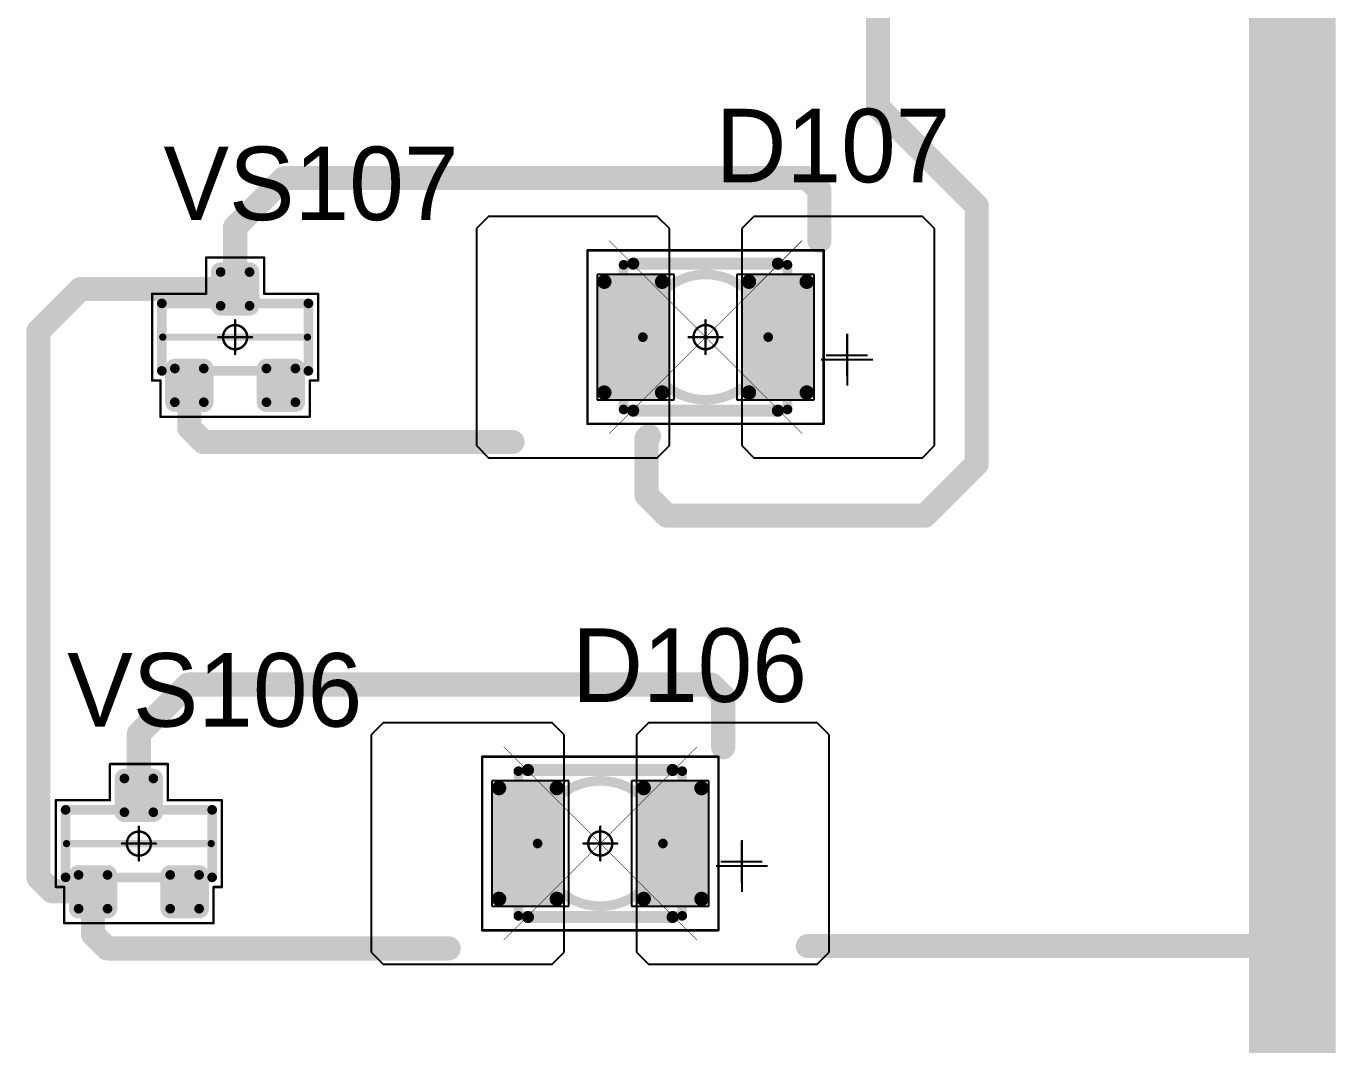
# Model space of a CAD drawing. Header units: millimetres. Extents: x 0 to 395, y 0 to 190.
# Drawn here: x 344.11 to 371.27, y 115.35 to 136.47 of the extents above; entities that cross this region are included whole.
import ezdxf

# ---------------------------------------------------------------- set-up
doc = ezdxf.new("R2010")
doc.units = ezdxf.units.MM
for name, color, linetype in [('Mechanical13', 56, 'Continuous'), ('Mechanical15', 56, 'Continuous'), ('Mechanical5', 56, 'Continuous'), ('TopLayer', 1, 'Continuous'), ('TopOverlay', 2, 'Continuous'), ('TopPaste', 8, 'Continuous'), ('TopSolder', 216, 'Continuous')]:
    doc.layers.add(name, color=color, linetype=linetype)

# ---------------------------------------------------------------- blocks, each defined once
blk = doc.blocks.new('SOT23_1077')
at = {"layer": 'Mechanical13', "const_width": 0.2}
for points in [[(-0.7, 1.52), (0.7, 1.52)], [(-0.7, 1.52), (-0.7, -1.52)], [(0.7, 1.52), (0.7, -1.52)], [(-0.7, -1.52), (0.7, -1.52)]]:
    blk.add_lwpolyline(points, dxfattribs=at)
at = {"layer": 'Mechanical13', "const_width": 0.1}
for points in [[(-0.75, 1.52, 1), (-0.65, 1.52, 1)], [(-0.75, 1.52, 1), (-0.65, 1.52, 1)], [(0.65, 1.52, 1), (0.75, 1.52, 1)], [(0.65, 1.52, 1), (0.75, 1.52, 1)], [(-0.75, -1.52, 1), (-0.65, -1.52, 1)], [(-0.75, -1.52, 1), (-0.65, -1.52, 1)], [(0.65, -1.52, 1), (0.75, -1.52, 1)], [(0.65, -1.52, 1), (0.75, -1.52, 1)]]:
    blk.add_lwpolyline(points, format="xyb", close=True, dxfattribs=at)
at = {"layer": 'Mechanical15', "const_width": 0.05}
for points in [[(-0.9, 1.72), (-0.9, 1.55)], [(-0.9, 1.72), (0.9, 1.72)], [(0.9, 1.72), (0.9, 0.6)], [(-1.65, 1.55), (-1.65, -1.55)], [(-1.65, 1.55), (-0.9, 1.55)], [(0.9, 0.6), (1.65, 0.6)], [(1.65, 0.6), (1.65, -0.6)], [(0, 0.35), (0, -0.35)], [(-0.35, 0), (0.35, 0)], [(0.9, -0.6), (1.65, -0.6)], [(0.9, -0.6), (0.9, -1.72)], [(-1.65, -1.55), (-0.9, -1.55)], [(-0.9, -1.55), (-0.9, -1.72)], [(-0.9, -1.72), (0.9, -1.72)]]:
    blk.add_lwpolyline(points, dxfattribs=at)
at = {"layer": 'Mechanical15'}
for points, const_width in [([(-0.913, 1.72, 1), (-0.888, 1.72, 1)], 0.025), ([(-0.913, 1.72, 1), (-0.888, 1.72, 1)], 0.025), ([(0.888, 1.72, 1), (0.913, 1.72, 1)], 0.025), ([(0.888, 1.72, 1), (0.913, 1.72, 1)], 0.025), ([(-1.662, 1.55, 1), (-1.637, 1.55, 1)], 0.025), ([(-1.662, 1.55, 1), (-1.637, 1.55, 1)], 0.025), ([(-0.913, 1.55, 1), (-0.888, 1.55, 1)], 0.025), ([(-0.913, 1.55, 1), (-0.888, 1.55, 1)], 0.025), ([(0.888, 0.6, 1), (0.913, 0.6, 1)], 0.025), ([(0.888, 0.6, 1), (0.913, 0.6, 1)], 0.025), ([(1.637, 0.6, 1), (1.662, 0.6, 1)], 0.025), ([(1.637, 0.6, 1), (1.662, 0.6, 1)], 0.025), ([(0.25, 0, 1), (-0.25, 0, 1)], 0.05), ([(-0.012, 0.35, 1), (0.012, 0.35, 1)], 0.025), ([(-0.362, 0, 1), (-0.337, 0, 1)], 0.025), ([(-0.262, 0, 1), (-0.238, 0, 1)], 0.025), ([(0.238, 0, 1), (0.262, 0, 1)], 0.025), ([(0.337, 0, 1), (0.362, 0, 1)], 0.025), ([(-0.012, -0.35, 1), (0.012, -0.35, 1)], 0.025), ([(0.888, -0.6, 1), (0.913, -0.6, 1)], 0.025), ([(0.888, -0.6, 1), (0.913, -0.6, 1)], 0.025), ([(1.637, -0.6, 1), (1.662, -0.6, 1)], 0.025), ([(1.637, -0.6, 1), (1.662, -0.6, 1)], 0.025), ([(-1.662, -1.55, 1), (-1.637, -1.55, 1)], 0.025), ([(-1.662, -1.55, 1), (-1.637, -1.55, 1)], 0.025), ([(-0.913, -1.55, 1), (-0.888, -1.55, 1)], 0.025), ([(-0.913, -1.55, 1), (-0.888, -1.55, 1)], 0.025), ([(-0.913, -1.72, 1), (-0.888, -1.72, 1)], 0.025), ([(-0.913, -1.72, 1), (-0.888, -1.72, 1)], 0.025), ([(0.888, -1.72, 1), (0.913, -1.72, 1)], 0.025), ([(0.888, -1.72, 1), (0.913, -1.72, 1)], 0.025)]:
    blk.add_lwpolyline(points, format="xyb", close=True, dxfattribs=dict(at, const_width=const_width))
at = {"layer": 'TopLayer', "const_width": 0.1}
for points in [[(-1.4, 1.25, 1), (-1.3, 1.25, 1)], [(-0.7, 1.25, 1), (-0.6, 1.25, 1)], [(-1.4, 0.65, 1), (-1.3, 0.65, 1)], [(-0.7, 0.65, 1), (-0.6, 0.65, 1)], [(0.6, 0.3, 1), (0.7, 0.3, 1)], [(1.3, 0.3, 1), (1.4, 0.3, 1)], [(0.6, -0.3, 1), (0.7, -0.3, 1)], [(1.3, -0.3, 1), (1.4, -0.3, 1)], [(-1.4, -0.65, 1), (-1.3, -0.65, 1)], [(-0.7, -0.65, 1), (-0.6, -0.65, 1)], [(-1.4, -1.25, 1), (-1.3, -1.25, 1)], [(-0.7, -1.25, 1), (-0.6, -1.25, 1)]]:
    blk.add_lwpolyline(points, format="xyb", close=True, dxfattribs=at)
at = {"layer": 'TopLayer'}
for points in [[(-1.45, 1.25), (-1.45, 0.65), (-0.55, 1.25), (-0.55, 0.65)], [(-1.35, 1.35), (-1.35, 0.55), (-0.65, 1.35), (-0.65, 0.55)], [(0.55, 0.3), (0.55, -0.3), (1.45, 0.3), (1.45, -0.3)], [(0.65, 0.4), (0.65, -0.4), (1.35, 0.4), (1.35, -0.4)], [(-1.45, -0.65), (-1.45, -1.25), (-0.55, -0.65), (-0.55, -1.25)], [(-1.35, -0.55), (-1.35, -1.35), (-0.65, -0.55), (-0.65, -1.35)]]:
    blk.add_solid(points, dxfattribs=at)
at = {"layer": 'TopOverlay', "const_width": 0.15}
blk.add_lwpolyline([(0, 1.5), (0, -1.5)], dxfattribs=at)
at = {"layer": 'TopOverlay', "const_width": 0.075}
for points in [[(-0.038, 1.5, 1), (0.038, 1.5, 1)], [(-0.038, -1.5, 1), (0.038, -1.5, 1)]]:
    blk.add_lwpolyline(points, format="xyb", close=True, dxfattribs=at)
at = {"layer": 'TopPaste', "const_width": 0.075}
for points in [[(-1.387, 1.25, 1), (-1.313, 1.25, 1)], [(-0.687, 1.25, 1), (-0.613, 1.25, 1)], [(-1.387, 0.65, 1), (-1.313, 0.65, 1)], [(-0.687, 0.65, 1), (-0.613, 0.65, 1)], [(0.613, 0.3, 1), (0.687, 0.3, 1)], [(1.313, 0.3, 1), (1.387, 0.3, 1)], [(0.613, -0.3, 1), (0.687, -0.3, 1)], [(1.313, -0.3, 1), (1.387, -0.3, 1)], [(-1.387, -0.65, 1), (-1.313, -0.65, 1)], [(-0.687, -0.65, 1), (-0.613, -0.65, 1)], [(-1.387, -1.25, 1), (-1.313, -1.25, 1)], [(-0.687, -1.25, 1), (-0.613, -1.25, 1)]]:
    blk.add_lwpolyline(points, format="xyb", close=True, dxfattribs=at)
at = {"layer": 'TopPaste'}
for points in [[(-1.425, 1.25), (-1.425, 0.65), (-0.575, 1.25), (-0.575, 0.65)], [(-1.35, 1.325), (-1.35, 0.575), (-0.65, 1.325), (-0.65, 0.575)], [(0.575, 0.3), (0.575, -0.3), (1.425, 0.3), (1.425, -0.3)], [(0.65, 0.375), (0.65, -0.375), (1.35, 0.375), (1.35, -0.375)], [(-1.425, -0.65), (-1.425, -1.25), (-0.575, -0.65), (-0.575, -1.25)], [(-1.35, -0.575), (-1.35, -1.325), (-0.65, -0.575), (-0.65, -1.325)]]:
    blk.add_solid(points, dxfattribs=at)
at = {"layer": 'TopSolder', "const_width": 0.202}
for points in [[(-1.451, 1.25, 1), (-1.249, 1.25, 1)], [(-0.751, 1.25, 1), (-0.549, 1.25, 1)], [(-1.451, 0.65, 1), (-1.249, 0.65, 1)], [(-0.751, 0.65, 1), (-0.549, 0.65, 1)], [(0.549, 0.3, 1), (0.751, 0.3, 1)], [(1.249, 0.3, 1), (1.451, 0.3, 1)], [(0.549, -0.3, 1), (0.751, -0.3, 1)], [(1.249, -0.3, 1), (1.451, -0.3, 1)], [(-1.451, -0.65, 1), (-1.249, -0.65, 1)], [(-0.751, -0.65, 1), (-0.549, -0.65, 1)], [(-1.451, -1.25, 1), (-1.249, -1.25, 1)], [(-0.751, -1.25, 1), (-0.549, -1.25, 1)]]:
    blk.add_lwpolyline(points, format="xyb", close=True, dxfattribs=at)
at = {"layer": 'TopSolder'}
for points in [[(-1.35, 1.452), (-1.35, 0.448), (-0.65, 1.452), (-0.65, 0.448)], [(-1.552, 1.25), (-1.552, 0.65), (-0.448, 1.25), (-0.448, 0.65)], [(0.448, 0.3), (0.448, -0.3), (1.552, 0.3), (1.552, -0.3)], [(0.65, 0.502), (0.65, -0.502), (1.35, 0.502), (1.35, -0.502)], [(-1.35, -0.448), (-1.35, -1.452), (-0.65, -0.448), (-0.65, -1.452)], [(-1.552, -0.65), (-1.552, -1.25), (-0.448, -0.65), (-0.448, -1.25)]]:
    blk.add_solid(points, dxfattribs=at)
blk = doc.blocks.new('SOT23_1078')
at = {"layer": 'Mechanical13', "const_width": 0.2}
for points in [[(-0.7, 1.52), (0.7, 1.52)], [(-0.7, 1.52), (-0.7, -1.52)], [(0.7, 1.52), (0.7, -1.52)], [(-0.7, -1.52), (0.7, -1.52)]]:
    blk.add_lwpolyline(points, dxfattribs=at)
at = {"layer": 'Mechanical13', "const_width": 0.1}
for points in [[(-0.75, 1.52, 1), (-0.65, 1.52, 1)], [(-0.75, 1.52, 1), (-0.65, 1.52, 1)], [(0.65, 1.52, 1), (0.75, 1.52, 1)], [(0.65, 1.52, 1), (0.75, 1.52, 1)], [(-0.75, -1.52, 1), (-0.65, -1.52, 1)], [(-0.75, -1.52, 1), (-0.65, -1.52, 1)], [(0.65, -1.52, 1), (0.75, -1.52, 1)], [(0.65, -1.52, 1), (0.75, -1.52, 1)]]:
    blk.add_lwpolyline(points, format="xyb", close=True, dxfattribs=at)
at = {"layer": 'Mechanical15', "const_width": 0.05}
for points in [[(-0.9, 1.72), (-0.9, 1.55)], [(-0.9, 1.72), (0.9, 1.72)], [(0.9, 1.72), (0.9, 0.6)], [(-1.65, 1.55), (-1.65, -1.55)], [(-1.65, 1.55), (-0.9, 1.55)], [(0.9, 0.6), (1.65, 0.6)], [(1.65, 0.6), (1.65, -0.6)], [(0, 0.35), (0, -0.35)], [(-0.35, 0), (0.35, 0)], [(0.9, -0.6), (1.65, -0.6)], [(0.9, -0.6), (0.9, -1.72)], [(-1.65, -1.55), (-0.9, -1.55)], [(-0.9, -1.55), (-0.9, -1.72)], [(-0.9, -1.72), (0.9, -1.72)]]:
    blk.add_lwpolyline(points, dxfattribs=at)
at = {"layer": 'Mechanical15'}
for points, const_width in [([(-0.913, 1.72, 1), (-0.888, 1.72, 1)], 0.025), ([(-0.913, 1.72, 1), (-0.888, 1.72, 1)], 0.025), ([(0.888, 1.72, 1), (0.913, 1.72, 1)], 0.025), ([(0.888, 1.72, 1), (0.913, 1.72, 1)], 0.025), ([(-1.662, 1.55, 1), (-1.637, 1.55, 1)], 0.025), ([(-1.662, 1.55, 1), (-1.637, 1.55, 1)], 0.025), ([(-0.913, 1.55, 1), (-0.888, 1.55, 1)], 0.025), ([(-0.913, 1.55, 1), (-0.888, 1.55, 1)], 0.025), ([(0.888, 0.6, 1), (0.913, 0.6, 1)], 0.025), ([(0.888, 0.6, 1), (0.913, 0.6, 1)], 0.025), ([(1.637, 0.6, 1), (1.662, 0.6, 1)], 0.025), ([(1.637, 0.6, 1), (1.662, 0.6, 1)], 0.025), ([(0.25, 0, 1), (-0.25, 0, 1)], 0.05), ([(-0.012, 0.35, 1), (0.012, 0.35, 1)], 0.025), ([(-0.362, 0, 1), (-0.337, 0, 1)], 0.025), ([(-0.262, 0, 1), (-0.238, 0, 1)], 0.025), ([(0.238, 0, 1), (0.262, 0, 1)], 0.025), ([(0.337, 0, 1), (0.362, 0, 1)], 0.025), ([(-0.012, -0.35, 1), (0.012, -0.35, 1)], 0.025), ([(0.888, -0.6, 1), (0.913, -0.6, 1)], 0.025), ([(0.888, -0.6, 1), (0.913, -0.6, 1)], 0.025), ([(1.637, -0.6, 1), (1.662, -0.6, 1)], 0.025), ([(1.637, -0.6, 1), (1.662, -0.6, 1)], 0.025), ([(-1.662, -1.55, 1), (-1.637, -1.55, 1)], 0.025), ([(-1.662, -1.55, 1), (-1.637, -1.55, 1)], 0.025), ([(-0.913, -1.55, 1), (-0.888, -1.55, 1)], 0.025), ([(-0.913, -1.55, 1), (-0.888, -1.55, 1)], 0.025), ([(-0.913, -1.72, 1), (-0.888, -1.72, 1)], 0.025), ([(-0.913, -1.72, 1), (-0.888, -1.72, 1)], 0.025), ([(0.888, -1.72, 1), (0.913, -1.72, 1)], 0.025), ([(0.888, -1.72, 1), (0.913, -1.72, 1)], 0.025)]:
    blk.add_lwpolyline(points, format="xyb", close=True, dxfattribs=dict(at, const_width=const_width))
at = {"layer": 'TopLayer', "const_width": 0.1}
for points in [[(-1.4, 1.25, 1), (-1.3, 1.25, 1)], [(-0.7, 1.25, 1), (-0.6, 1.25, 1)], [(-1.4, 0.65, 1), (-1.3, 0.65, 1)], [(-0.7, 0.65, 1), (-0.6, 0.65, 1)], [(0.6, 0.3, 1), (0.7, 0.3, 1)], [(1.3, 0.3, 1), (1.4, 0.3, 1)], [(0.6, -0.3, 1), (0.7, -0.3, 1)], [(1.3, -0.3, 1), (1.4, -0.3, 1)], [(-1.4, -0.65, 1), (-1.3, -0.65, 1)], [(-0.7, -0.65, 1), (-0.6, -0.65, 1)], [(-1.4, -1.25, 1), (-1.3, -1.25, 1)], [(-0.7, -1.25, 1), (-0.6, -1.25, 1)]]:
    blk.add_lwpolyline(points, format="xyb", close=True, dxfattribs=at)
at = {"layer": 'TopLayer'}
for points in [[(-1.45, 1.25), (-1.45, 0.65), (-0.55, 1.25), (-0.55, 0.65)], [(-1.35, 1.35), (-1.35, 0.55), (-0.65, 1.35), (-0.65, 0.55)], [(0.55, 0.3), (0.55, -0.3), (1.45, 0.3), (1.45, -0.3)], [(0.65, 0.4), (0.65, -0.4), (1.35, 0.4), (1.35, -0.4)], [(-1.45, -0.65), (-1.45, -1.25), (-0.55, -0.65), (-0.55, -1.25)], [(-1.35, -0.55), (-1.35, -1.35), (-0.65, -0.55), (-0.65, -1.35)]]:
    blk.add_solid(points, dxfattribs=at)
at = {"layer": 'TopOverlay', "const_width": 0.15}
blk.add_lwpolyline([(0, 1.5), (0, -1.5)], dxfattribs=at)
at = {"layer": 'TopOverlay', "const_width": 0.075}
for points in [[(-0.038, 1.5, 1), (0.038, 1.5, 1)], [(-0.038, -1.5, 1), (0.038, -1.5, 1)]]:
    blk.add_lwpolyline(points, format="xyb", close=True, dxfattribs=at)
at = {"layer": 'TopPaste', "const_width": 0.075}
for points in [[(-1.387, 1.25, 1), (-1.313, 1.25, 1)], [(-0.687, 1.25, 1), (-0.613, 1.25, 1)], [(-1.387, 0.65, 1), (-1.313, 0.65, 1)], [(-0.687, 0.65, 1), (-0.613, 0.65, 1)], [(0.613, 0.3, 1), (0.687, 0.3, 1)], [(1.313, 0.3, 1), (1.387, 0.3, 1)], [(0.613, -0.3, 1), (0.687, -0.3, 1)], [(1.313, -0.3, 1), (1.387, -0.3, 1)], [(-1.387, -0.65, 1), (-1.313, -0.65, 1)], [(-0.687, -0.65, 1), (-0.613, -0.65, 1)], [(-1.387, -1.25, 1), (-1.313, -1.25, 1)], [(-0.687, -1.25, 1), (-0.613, -1.25, 1)]]:
    blk.add_lwpolyline(points, format="xyb", close=True, dxfattribs=at)
at = {"layer": 'TopPaste'}
for points in [[(-1.425, 1.25), (-1.425, 0.65), (-0.575, 1.25), (-0.575, 0.65)], [(-1.35, 1.325), (-1.35, 0.575), (-0.65, 1.325), (-0.65, 0.575)], [(0.575, 0.3), (0.575, -0.3), (1.425, 0.3), (1.425, -0.3)], [(0.65, 0.375), (0.65, -0.375), (1.35, 0.375), (1.35, -0.375)], [(-1.425, -0.65), (-1.425, -1.25), (-0.575, -0.65), (-0.575, -1.25)], [(-1.35, -0.575), (-1.35, -1.325), (-0.65, -0.575), (-0.65, -1.325)]]:
    blk.add_solid(points, dxfattribs=at)
at = {"layer": 'TopSolder', "const_width": 0.202}
for points in [[(-1.451, 1.25, 1), (-1.249, 1.25, 1)], [(-0.751, 1.25, 1), (-0.549, 1.25, 1)], [(-1.451, 0.65, 1), (-1.249, 0.65, 1)], [(-0.751, 0.65, 1), (-0.549, 0.65, 1)], [(0.549, 0.3, 1), (0.751, 0.3, 1)], [(1.249, 0.3, 1), (1.451, 0.3, 1)], [(0.549, -0.3, 1), (0.751, -0.3, 1)], [(1.249, -0.3, 1), (1.451, -0.3, 1)], [(-1.451, -0.65, 1), (-1.249, -0.65, 1)], [(-0.751, -0.65, 1), (-0.549, -0.65, 1)], [(-1.451, -1.25, 1), (-1.249, -1.25, 1)], [(-0.751, -1.25, 1), (-0.549, -1.25, 1)]]:
    blk.add_lwpolyline(points, format="xyb", close=True, dxfattribs=at)
at = {"layer": 'TopSolder'}
for points in [[(-1.35, 1.452), (-1.35, 0.448), (-0.65, 1.452), (-0.65, 0.448)], [(-1.552, 1.25), (-1.552, 0.65), (-0.448, 1.25), (-0.448, 0.65)], [(0.448, 0.3), (0.448, -0.3), (1.552, 0.3), (1.552, -0.3)], [(0.65, 0.502), (0.65, -0.502), (1.35, 0.502), (1.35, -0.502)], [(-1.35, -0.448), (-1.35, -1.452), (-0.65, -0.448), (-0.65, -1.452)], [(-1.552, -0.65), (-1.552, -1.25), (-0.448, -0.65), (-0.448, -1.25)]]:
    blk.add_solid(points, dxfattribs=at)
blk = doc.blocks.new('T66G_4_1226')
at = {"layer": 'Mechanical13'}
for p, q in [((2.936, 0.071), (2.936, -1)), ((2.4, -0.464), (3.471, -0.464))]:
    blk.add_line(p, q, dxfattribs=at)
at = {"layer": 'Mechanical13', "const_width": 0.2}
for points in [[(-1.7, 1.5), (1.7, 1.5)], [(-1.7, -1.5), (-1.7, 1.5)], [(1.7, -1.5), (1.7, 1.5)], [(-1.7, -1.5), (1.7, -1.5)]]:
    blk.add_lwpolyline(points, dxfattribs=at)
at = {"layer": 'Mechanical13'}
for points, const_width in [([(-1.75, 1.5, 1), (-1.65, 1.5, 1)], 0.1), ([(-1.75, 1.5, 1), (-1.65, 1.5, 1)], 0.1), ([(1.3, 0, 1), (-1.3, 0, 1)], 0.2), ([(1.65, 1.5, 1), (1.75, 1.5, 1)], 0.1), ([(1.65, 1.5, 1), (1.75, 1.5, 1)], 0.1), ([(-1.35, 0, 1), (-1.25, 0, 1)], 0.1), ([(1.25, 0, 1), (1.35, 0, 1)], 0.1), ([(-1.75, -1.5, 1), (-1.65, -1.5, 1)], 0.1), ([(-1.75, -1.5, 1), (-1.65, -1.5, 1)], 0.1), ([(1.65, -1.5, 1), (1.75, -1.5, 1)], 0.1), ([(1.65, -1.5, 1), (1.75, -1.5, 1)], 0.1)]:
    blk.add_lwpolyline(points, format="xyb", close=True, dxfattribs=dict(at, const_width=const_width))
at = {"layer": 'Mechanical15', "const_width": 0.05}
for points in [[(-2.45, -1.8), (-2.45, 1.8)], [(-2.45, 1.8), (2.45, 1.8)], [(2.45, -1.8), (2.45, 1.8)], [(0, -0.35), (0, 0.35)], [(-0.35, 0), (0.35, 0)], [(-2.45, -1.8), (2.45, -1.8)]]:
    blk.add_lwpolyline(points, dxfattribs=at)
at = {"layer": 'Mechanical15'}
for points, const_width in [([(-2.462, 1.8, 1), (-2.438, 1.8, 1)], 0.025), ([(-2.462, 1.8, 1), (-2.438, 1.8, 1)], 0.025), ([(2.438, 1.8, 1), (2.462, 1.8, 1)], 0.025), ([(2.438, 1.8, 1), (2.462, 1.8, 1)], 0.025), ([(0.25, 0, 1), (-0.25, 0, 1)], 0.05), ([(-0.012, 0.35, 1), (0.012, 0.35, 1)], 0.025), ([(-0.362, 0, 1), (-0.337, 0, 1)], 0.025), ([(-0.262, 0, 1), (-0.238, 0, 1)], 0.025), ([(0.238, 0, 1), (0.262, 0, 1)], 0.025), ([(0.337, 0, 1), (0.362, 0, 1)], 0.025), ([(-0.012, -0.35, 1), (0.012, -0.35, 1)], 0.025), ([(-2.462, -1.8, 1), (-2.438, -1.8, 1)], 0.025), ([(-2.462, -1.8, 1), (-2.438, -1.8, 1)], 0.025), ([(2.438, -1.8, 1), (2.462, -1.8, 1)], 0.025), ([(2.438, -1.8, 1), (2.462, -1.8, 1)], 0.025)]:
    blk.add_lwpolyline(points, format="xyb", close=True, dxfattribs=dict(at, const_width=const_width))
at = {"layer": 'TopLayer'}
for p, q in [((-4.5, 2.5), (-4.75, 2.25)), ((-1, 2.5), (-4.5, 2.5)), ((-0.75, 2.25), (-1, 2.5)), ((1, 2.5), (0.75, 2.25)), ((4.5, 2.5), (1, 2.5)), ((4.75, 2.25), (4.5, 2.5)), ((-4.75, 2.25), (-4.75, -2.25)), ((-0.75, -2.25), (-0.75, 2.25)), ((0.75, 2.25), (0.75, -2.25)), ((4.75, -2.25), (4.75, 2.25)), ((-4.75, -2.25), (-4.5, -2.5)), ((-1, -2.5), (-0.75, -2.25)), ((0.75, -2.25), (1, -2.5)), ((4.5, -2.5), (4.75, -2.25)), ((-4.5, -2.5), (-1, -2.5)), ((1, -2.5), (4.5, -2.5))]:
    blk.add_line(p, q, dxfattribs=at)
at = {"layer": 'TopLayer', "const_width": 0.15}
for points in [[(-2.175, 1.15, 1), (-2.025, 1.15, 1)], [(-0.975, 1.15, 1), (-0.825, 1.15, 1)], [(0.825, 1.15, 1), (0.975, 1.15, 1)], [(2.025, 1.15, 1), (2.175, 1.15, 1)], [(-2.175, -1.15, 1), (-2.025, -1.15, 1)], [(-0.975, -1.15, 1), (-0.825, -1.15, 1)], [(0.825, -1.15, 1), (0.975, -1.15, 1)], [(2.025, -1.15, 1), (2.175, -1.15, 1)]]:
    blk.add_lwpolyline(points, format="xyb", close=True, dxfattribs=at)
at = {"layer": 'TopLayer'}
for points in [[(-0.75, 1.15), (-2.25, 1.15), (-0.75, -1.15), (-2.25, -1.15)], [(-0.9, 1.3), (-2.1, 1.3), (-0.9, -1.3), (-2.1, -1.3)], [(2.25, 1.15), (0.75, 1.15), (2.25, -1.15), (0.75, -1.15)], [(2.1, 1.3), (0.9, 1.3), (2.1, -1.3), (0.9, -1.3)]]:
    blk.add_solid(points, dxfattribs=at)
at = {"layer": 'TopOverlay'}
for p, q in [((2.928, 0.057), (2.928, -0.8)), ((2.5, -0.372), (3.357, -0.372))]:
    blk.add_line(p, q, dxfattribs=at)
at = {"layer": 'TopOverlay', "const_width": 0.25}
for points in [[(-1.5, 1.525), (1.5, 1.525)], [(-1.5, -1.525), (1.5, -1.525)]]:
    blk.add_lwpolyline(points, dxfattribs=at)
at = {"layer": 'TopOverlay', "const_width": 0.125}
for points in [[(-1.562, 1.525, 1), (-1.438, 1.525, 1)], [(1.438, 1.525, 1), (1.562, 1.525, 1)], [(-1.562, -1.525, 1), (-1.438, -1.525, 1)], [(1.438, -1.525, 1), (1.562, -1.525, 1)]]:
    blk.add_lwpolyline(points, format="xyb", close=True, dxfattribs=at)
at = {"layer": 'TopPaste', "const_width": 0.125}
for points in [[(-2.163, 1.15, 1), (-2.038, 1.15, 1)], [(-0.963, 1.15, 1), (-0.838, 1.15, 1)], [(0.838, 1.15, 1), (0.963, 1.15, 1)], [(2.038, 1.15, 1), (2.163, 1.15, 1)], [(-2.163, -1.15, 1), (-2.038, -1.15, 1)], [(-0.963, -1.15, 1), (-0.838, -1.15, 1)], [(0.838, -1.15, 1), (0.963, -1.15, 1)], [(2.038, -1.15, 1), (2.163, -1.15, 1)]]:
    blk.add_lwpolyline(points, format="xyb", close=True, dxfattribs=at)
at = {"layer": 'TopPaste'}
for points in [[(-0.775, 1.15), (-2.225, 1.15), (-0.775, -1.15), (-2.225, -1.15)], [(-0.9, 1.275), (-2.1, 1.275), (-0.9, -1.275), (-2.1, -1.275)], [(2.225, 1.15), (0.775, 1.15), (2.225, -1.15), (0.775, -1.15)], [(2.1, 1.275), (0.9, 1.275), (2.1, -1.275), (0.9, -1.275)]]:
    blk.add_solid(points, dxfattribs=at)
at = {"layer": 'TopSolder'}
for p, q in [((-2.25, 1.3), (-2.25, -1.3)), ((-0.65, 1.3), (-2.25, 1.3)), ((-0.65, -1.3), (-0.65, 1.3)), ((0.65, 1.3), (0.65, -1.3)), ((2.25, 1.3), (0.65, 1.3)), ((2.25, -1.3), (2.25, 1.3)), ((-2.25, -1.3), (-0.65, -1.3)), ((0.65, -1.3), (2.25, -1.3))]:
    blk.add_line(p, q, dxfattribs=at)
blk = doc.blocks.new('T66G_4_1227')
at = {"layer": 'Mechanical13'}
for p, q in [((2.936, 0.071), (2.936, -1)), ((2.4, -0.464), (3.471, -0.464))]:
    blk.add_line(p, q, dxfattribs=at)
at = {"layer": 'Mechanical13', "const_width": 0.2}
for points in [[(-1.7, 1.5), (1.7, 1.5)], [(-1.7, -1.5), (-1.7, 1.5)], [(1.7, -1.5), (1.7, 1.5)], [(-1.7, -1.5), (1.7, -1.5)]]:
    blk.add_lwpolyline(points, dxfattribs=at)
at = {"layer": 'Mechanical13'}
for points, const_width in [([(-1.75, 1.5, 1), (-1.65, 1.5, 1)], 0.1), ([(-1.75, 1.5, 1), (-1.65, 1.5, 1)], 0.1), ([(1.3, 0, 1), (-1.3, 0, 1)], 0.2), ([(1.65, 1.5, 1), (1.75, 1.5, 1)], 0.1), ([(1.65, 1.5, 1), (1.75, 1.5, 1)], 0.1), ([(-1.35, 0, 1), (-1.25, 0, 1)], 0.1), ([(1.25, 0, 1), (1.35, 0, 1)], 0.1), ([(-1.75, -1.5, 1), (-1.65, -1.5, 1)], 0.1), ([(-1.75, -1.5, 1), (-1.65, -1.5, 1)], 0.1), ([(1.65, -1.5, 1), (1.75, -1.5, 1)], 0.1), ([(1.65, -1.5, 1), (1.75, -1.5, 1)], 0.1)]:
    blk.add_lwpolyline(points, format="xyb", close=True, dxfattribs=dict(at, const_width=const_width))
at = {"layer": 'Mechanical15', "const_width": 0.05}
for points in [[(-2.45, -1.8), (-2.45, 1.8)], [(-2.45, 1.8), (2.45, 1.8)], [(2.45, -1.8), (2.45, 1.8)], [(0, -0.35), (0, 0.35)], [(-0.35, 0), (0.35, 0)], [(-2.45, -1.8), (2.45, -1.8)]]:
    blk.add_lwpolyline(points, dxfattribs=at)
at = {"layer": 'Mechanical15'}
for points, const_width in [([(-2.462, 1.8, 1), (-2.438, 1.8, 1)], 0.025), ([(-2.462, 1.8, 1), (-2.438, 1.8, 1)], 0.025), ([(2.438, 1.8, 1), (2.462, 1.8, 1)], 0.025), ([(2.438, 1.8, 1), (2.462, 1.8, 1)], 0.025), ([(0.25, 0, 1), (-0.25, 0, 1)], 0.05), ([(-0.012, 0.35, 1), (0.012, 0.35, 1)], 0.025), ([(-0.362, 0, 1), (-0.337, 0, 1)], 0.025), ([(-0.262, 0, 1), (-0.238, 0, 1)], 0.025), ([(0.238, 0, 1), (0.262, 0, 1)], 0.025), ([(0.337, 0, 1), (0.362, 0, 1)], 0.025), ([(-0.012, -0.35, 1), (0.012, -0.35, 1)], 0.025), ([(-2.462, -1.8, 1), (-2.438, -1.8, 1)], 0.025), ([(-2.462, -1.8, 1), (-2.438, -1.8, 1)], 0.025), ([(2.438, -1.8, 1), (2.462, -1.8, 1)], 0.025), ([(2.438, -1.8, 1), (2.462, -1.8, 1)], 0.025)]:
    blk.add_lwpolyline(points, format="xyb", close=True, dxfattribs=dict(at, const_width=const_width))
at = {"layer": 'TopLayer'}
for p, q in [((-4.5, 2.5), (-4.75, 2.25)), ((-1, 2.5), (-4.5, 2.5)), ((-0.75, 2.25), (-1, 2.5)), ((1, 2.5), (0.75, 2.25)), ((4.5, 2.5), (1, 2.5)), ((4.75, 2.25), (4.5, 2.5)), ((-4.75, 2.25), (-4.75, -2.25)), ((-0.75, -2.25), (-0.75, 2.25)), ((0.75, 2.25), (0.75, -2.25)), ((4.75, -2.25), (4.75, 2.25)), ((-4.75, -2.25), (-4.5, -2.5)), ((-1, -2.5), (-0.75, -2.25)), ((0.75, -2.25), (1, -2.5)), ((4.5, -2.5), (4.75, -2.25)), ((-4.5, -2.5), (-1, -2.5)), ((1, -2.5), (4.5, -2.5))]:
    blk.add_line(p, q, dxfattribs=at)
at = {"layer": 'TopLayer', "const_width": 0.15}
for points in [[(-2.175, 1.15, 1), (-2.025, 1.15, 1)], [(-0.975, 1.15, 1), (-0.825, 1.15, 1)], [(0.825, 1.15, 1), (0.975, 1.15, 1)], [(2.025, 1.15, 1), (2.175, 1.15, 1)], [(-2.175, -1.15, 1), (-2.025, -1.15, 1)], [(-0.975, -1.15, 1), (-0.825, -1.15, 1)], [(0.825, -1.15, 1), (0.975, -1.15, 1)], [(2.025, -1.15, 1), (2.175, -1.15, 1)]]:
    blk.add_lwpolyline(points, format="xyb", close=True, dxfattribs=at)
at = {"layer": 'TopLayer'}
for points in [[(-0.75, 1.15), (-2.25, 1.15), (-0.75, -1.15), (-2.25, -1.15)], [(-0.9, 1.3), (-2.1, 1.3), (-0.9, -1.3), (-2.1, -1.3)], [(2.25, 1.15), (0.75, 1.15), (2.25, -1.15), (0.75, -1.15)], [(2.1, 1.3), (0.9, 1.3), (2.1, -1.3), (0.9, -1.3)]]:
    blk.add_solid(points, dxfattribs=at)
at = {"layer": 'TopOverlay'}
for p, q in [((2.928, 0.057), (2.928, -0.8)), ((2.5, -0.372), (3.357, -0.372))]:
    blk.add_line(p, q, dxfattribs=at)
at = {"layer": 'TopOverlay', "const_width": 0.25}
for points in [[(-1.5, 1.525), (1.5, 1.525)], [(-1.5, -1.525), (1.5, -1.525)]]:
    blk.add_lwpolyline(points, dxfattribs=at)
at = {"layer": 'TopOverlay', "const_width": 0.125}
for points in [[(-1.562, 1.525, 1), (-1.438, 1.525, 1)], [(1.438, 1.525, 1), (1.562, 1.525, 1)], [(-1.562, -1.525, 1), (-1.438, -1.525, 1)], [(1.438, -1.525, 1), (1.562, -1.525, 1)]]:
    blk.add_lwpolyline(points, format="xyb", close=True, dxfattribs=at)
at = {"layer": 'TopPaste', "const_width": 0.125}
for points in [[(-2.163, 1.15, 1), (-2.038, 1.15, 1)], [(-0.963, 1.15, 1), (-0.838, 1.15, 1)], [(0.838, 1.15, 1), (0.963, 1.15, 1)], [(2.038, 1.15, 1), (2.163, 1.15, 1)], [(-2.163, -1.15, 1), (-2.038, -1.15, 1)], [(-0.963, -1.15, 1), (-0.838, -1.15, 1)], [(0.838, -1.15, 1), (0.963, -1.15, 1)], [(2.038, -1.15, 1), (2.163, -1.15, 1)]]:
    blk.add_lwpolyline(points, format="xyb", close=True, dxfattribs=at)
at = {"layer": 'TopPaste'}
for points in [[(-0.775, 1.15), (-2.225, 1.15), (-0.775, -1.15), (-2.225, -1.15)], [(-0.9, 1.275), (-2.1, 1.275), (-0.9, -1.275), (-2.1, -1.275)], [(2.225, 1.15), (0.775, 1.15), (2.225, -1.15), (0.775, -1.15)], [(2.1, 1.275), (0.9, 1.275), (2.1, -1.275), (0.9, -1.275)]]:
    blk.add_solid(points, dxfattribs=at)
at = {"layer": 'TopSolder'}
for p, q in [((-2.25, 1.3), (-2.25, -1.3)), ((-0.65, 1.3), (-2.25, 1.3)), ((-0.65, -1.3), (-0.65, 1.3)), ((0.65, 1.3), (0.65, -1.3)), ((2.25, 1.3), (0.65, 1.3)), ((2.25, -1.3), (2.25, 1.3)), ((-2.25, -1.3), (-0.65, -1.3)), ((0.65, -1.3), (2.25, -1.3))]:
    blk.add_line(p, q, dxfattribs=at)

msp = doc.modelspace()

# ---------------------------------------------------------------- linework, layer by layer
at = {"layer": 'Mechanical5'}
for points, const_width in [([(356.203, 128.027), (360.203, 132.027)], 0.01), ([(356.203, 132.027), (360.203, 128.027)], 0.01), ([(356.203, 128.027), (356.203, 132.027)], 0.001), ([(356.203, 132.027), (360.203, 132.027)], 0.001), ([(360.203, 128.027), (360.203, 132.027)], 0.001), ([(356.203, 128.027), (360.203, 128.027)], 0.001), ([(354.02, 121.53), (358.02, 117.53)], 0.01), ([(354.02, 117.527), (358.02, 121.527)], 0.01), ([(354.02, 117.527), (354.02, 121.53)], 0.001), ([(354.02, 121.527), (358.02, 121.527)], 0.001), ([(358.02, 117.53), (358.02, 121.527)], 0.001), ([(354.02, 117.527), (358.02, 117.527)], 0.001)]:
    msp.add_lwpolyline(points, dxfattribs=dict(at, const_width=const_width))
for points, const_width in [([(356.2, 132.027, 1), (356.205, 132.027, 1)], 0.005), ([(356.203, 132.027, 1), (356.203, 132.027, 1)], 0.0005), ([(356.203, 132.027, 1), (356.203, 132.027, 1)], 0.0005), ([(360.2, 132.027, 1), (360.205, 132.027, 1)], 0.005), ([(360.203, 132.027, 1), (360.203, 132.027, 1)], 0.0005), ([(360.203, 132.027, 1), (360.203, 132.027, 1)], 0.0005), ([(356.2, 128.027, 1), (356.205, 128.027, 1)], 0.005), ([(356.203, 128.027, 1), (356.203, 128.027, 1)], 0.0005), ([(356.203, 128.027, 1), (356.203, 128.027, 1)], 0.0005), ([(360.2, 128.027, 1), (360.205, 128.027, 1)], 0.005), ([(360.203, 128.027, 1), (360.203, 128.027, 1)], 0.0005), ([(360.203, 128.027, 1), (360.203, 128.027, 1)], 0.0005), ([(354.017, 121.53, 1), (354.022, 121.53, 1)], 0.005), ([(354.02, 121.53, 1), (354.02, 121.53, 1)], 0.0005), ([(354.02, 121.527, 1), (354.02, 121.527, 1)], 0.0005), ([(358.017, 121.527, 1), (358.022, 121.527, 1)], 0.005), ([(358.02, 121.527, 1), (358.02, 121.527, 1)], 0.0005), ([(358.02, 121.527, 1), (358.02, 121.527, 1)], 0.0005), ([(354.017, 117.527, 1), (354.022, 117.527, 1)], 0.005), ([(354.02, 117.527, 1), (354.02, 117.527, 1)], 0.0005), ([(354.02, 117.527, 1), (354.02, 117.527, 1)], 0.0005), ([(358.017, 117.53, 1), (358.022, 117.53, 1)], 0.005), ([(358.02, 117.53, 1), (358.02, 117.53, 1)], 0.0005), ([(358.02, 117.527, 1), (358.02, 117.527, 1)], 0.0005)]:
    msp.add_lwpolyline(points, format="xyb", close=True, dxfattribs=dict(at, const_width=const_width))
at = {"layer": 'TopLayer'}
for points, const_width in [([(370.375, 117.35), (370.375, 149.575)], 1.8), ([(361.778, 134.8), (361.778, 138.5)], 0.5), ([(361.778, 134.8), (363.828, 132.75)], 0.5), ([(348.446, 132.306), (349.465, 133.325)], 0.5), ([(349.465, 133.325), (360.317, 133.325)], 0.5), ([(360.317, 133.325), (360.565, 133.077)], 0.5), ([(360.565, 132.025), (360.565, 133.077)], 0.5), ([(363.828, 127.4), (363.828, 132.75)], 0.5), ([(348.446, 131.027), (348.446, 132.306)], 0.5), ([(344.363, 130.148), (345.24, 131.025)], 0.5), ([(345.24, 131.025), (348.446, 131.025)], 0.5), ([(344.363, 118.826), (344.363, 130.148)], 0.5), ([(347.496, 128.145), (347.496, 129.027)], 0.5), ([(347.496, 128.145), (347.788, 127.852)], 0.5), ([(356.978, 127.925), (357.028, 127.975)], 0.5), ([(347.788, 127.852), (354.2, 127.852)], 0.5), ([(356.978, 126.75), (356.978, 127.925)], 0.5), ([(362.753, 126.325), (363.828, 127.4)], 0.5), ([(356.978, 126.75), (357.403, 126.325)], 0.5), ([(357.403, 126.325), (362.753, 126.325)], 0.5), ([(346.45, 121.804), (347.469, 122.823)], 0.5), ([(347.469, 122.823), (358.321, 122.823)], 0.5), ([(358.321, 122.823), (358.569, 122.575)], 0.5), ([(358.569, 121.523), (358.569, 122.575)], 0.5), ([(346.45, 120.525), (346.45, 121.804)], 0.5), ([(344.363, 118.826), (344.656, 118.533)], 0.5), ([(344.656, 118.533), (345.492, 118.533)], 0.5), ([(345.5, 117.643), (345.5, 118.525)], 0.5), ([(370.375, 86.075), (370.375, 117.35)], 1.8), ([(345.5, 117.643), (345.793, 117.35)], 0.5), ([(360.325, 117.4), (370.325, 117.4)], 0.5), ([(370.325, 117.4), (370.375, 117.35)], 0.5), ([(345.793, 117.35), (352.875, 117.35)], 0.5)]:
    msp.add_lwpolyline(points, dxfattribs=dict(at, const_width=const_width))
for points, const_width in [([(361.653, 134.8, 1), (361.903, 134.8, 1)], 0.25), ([(361.653, 134.8, 1), (361.903, 134.8, 1)], 0.25), ([(349.34, 133.325, 1), (349.59, 133.325, 1)], 0.25), ([(349.34, 133.325, 1), (349.59, 133.325, 1)], 0.25), ([(360.192, 133.325, 1), (360.442, 133.325, 1)], 0.25), ([(360.192, 133.325, 1), (360.442, 133.325, 1)], 0.25), ([(360.44, 133.077, 1), (360.69, 133.077, 1)], 0.25), ([(360.44, 133.077, 1), (360.69, 133.077, 1)], 0.25), ([(363.703, 132.75, 1), (363.953, 132.75, 1)], 0.25), ([(363.703, 132.75, 1), (363.953, 132.75, 1)], 0.25), ([(348.321, 132.306, 1), (348.571, 132.306, 1)], 0.25), ([(348.321, 132.306, 1), (348.571, 132.306, 1)], 0.25), ([(360.44, 132.025, 1), (360.69, 132.025, 1)], 0.25), ([(345.115, 131.025, 1), (345.365, 131.025, 1)], 0.25), ([(345.115, 131.025, 1), (345.365, 131.025, 1)], 0.25), ([(348.321, 131.027, 1), (348.571, 131.027, 1)], 0.25), ([(348.321, 131.025, 1), (348.571, 131.025, 1)], 0.25), ([(344.238, 130.148, 1), (344.488, 130.148, 1)], 0.25), ([(344.238, 130.148, 1), (344.488, 130.148, 1)], 0.25), ([(347.371, 129.027, 1), (347.621, 129.027, 1)], 0.25), ([(347.371, 128.145, 1), (347.621, 128.145, 1)], 0.25), ([(347.371, 128.145, 1), (347.621, 128.145, 1)], 0.25), ([(356.903, 127.975, 1), (357.153, 127.975, 1)], 0.25), ([(347.663, 127.852, 1), (347.913, 127.852, 1)], 0.25), ([(347.663, 127.852, 1), (347.913, 127.852, 1)], 0.25), ([(354.075, 127.852, 1), (354.325, 127.852, 1)], 0.25), ([(356.853, 127.925, 1), (357.103, 127.925, 1)], 0.25), ([(356.853, 127.925, 1), (357.103, 127.925, 1)], 0.25), ([(363.703, 127.4, 1), (363.953, 127.4, 1)], 0.25), ([(363.703, 127.4, 1), (363.953, 127.4, 1)], 0.25), ([(356.853, 126.75, 1), (357.103, 126.75, 1)], 0.25), ([(356.853, 126.75, 1), (357.103, 126.75, 1)], 0.25), ([(357.278, 126.325, 1), (357.528, 126.325, 1)], 0.25), ([(357.278, 126.325, 1), (357.528, 126.325, 1)], 0.25), ([(362.628, 126.325, 1), (362.878, 126.325, 1)], 0.25), ([(362.628, 126.325, 1), (362.878, 126.325, 1)], 0.25), ([(347.344, 122.823, 1), (347.594, 122.823, 1)], 0.25), ([(347.344, 122.823, 1), (347.594, 122.823, 1)], 0.25), ([(358.196, 122.823, 1), (358.446, 122.823, 1)], 0.25), ([(358.196, 122.823, 1), (358.446, 122.823, 1)], 0.25), ([(358.444, 122.575, 1), (358.694, 122.575, 1)], 0.25), ([(358.444, 122.575, 1), (358.694, 122.575, 1)], 0.25), ([(346.325, 121.804, 1), (346.575, 121.804, 1)], 0.25), ([(346.325, 121.804, 1), (346.575, 121.804, 1)], 0.25), ([(358.444, 121.523, 1), (358.694, 121.523, 1)], 0.25), ([(346.325, 120.525, 1), (346.575, 120.525, 1)], 0.25), ([(344.238, 118.826, 1), (344.488, 118.826, 1)], 0.25), ([(344.238, 118.826, 1), (344.488, 118.826, 1)], 0.25), ([(344.531, 118.533, 1), (344.781, 118.533, 1)], 0.25), ([(344.531, 118.533, 1), (344.781, 118.533, 1)], 0.25), ([(345.367, 118.533, 1), (345.617, 118.533, 1)], 0.25), ([(345.375, 118.525, 1), (345.625, 118.525, 1)], 0.25), ([(369.925, 117.35, 1), (370.825, 117.35, 1)], 0.9), ([(369.925, 117.35, 1), (370.825, 117.35, 1)], 0.9), ([(345.375, 117.643, 1), (345.625, 117.643, 1)], 0.25), ([(345.375, 117.643, 1), (345.625, 117.643, 1)], 0.25), ([(360.2, 117.4, 1), (360.45, 117.4, 1)], 0.25), ([(370.2, 117.4, 1), (370.45, 117.4, 1)], 0.25), ([(370.2, 117.4, 1), (370.45, 117.4, 1)], 0.25), ([(345.668, 117.35, 1), (345.918, 117.35, 1)], 0.25), ([(345.668, 117.35, 1), (345.918, 117.35, 1)], 0.25), ([(352.75, 117.35, 1), (353, 117.35, 1)], 0.25), ([(370.25, 117.35, 1), (370.5, 117.35, 1)], 0.25)]:
    msp.add_lwpolyline(points, format="xyb", close=True, dxfattribs=dict(at, const_width=const_width))

# ---------------------------------------------------------------- block references
for name, p, rotation in [('T66G_4_1226', (358.203, 130.027), 360), ('SOT23_1077', (348.446, 130.027), 90), ('T66G_4_1227', (356.02, 119.527), 360), ('SOT23_1078', (346.45, 119.525), 90)]:
    msp.add_blockref(name, p, dxfattribs=dict(rotation=rotation))

# ---------------------------------------------------------------- texts
at = {"layer": 'TopOverlay'}
for s, p in [('D107', (358.409, 133.238)), ('VS107', (346.96, 132.453)), ('D106', (355.434, 122.463)), ('VS106', (344.964, 121.951))]:
    msp.add_text(s, height=1.524, dxfattribs=at).set_placement(p)

doc.saveas('drawing.dxf')
